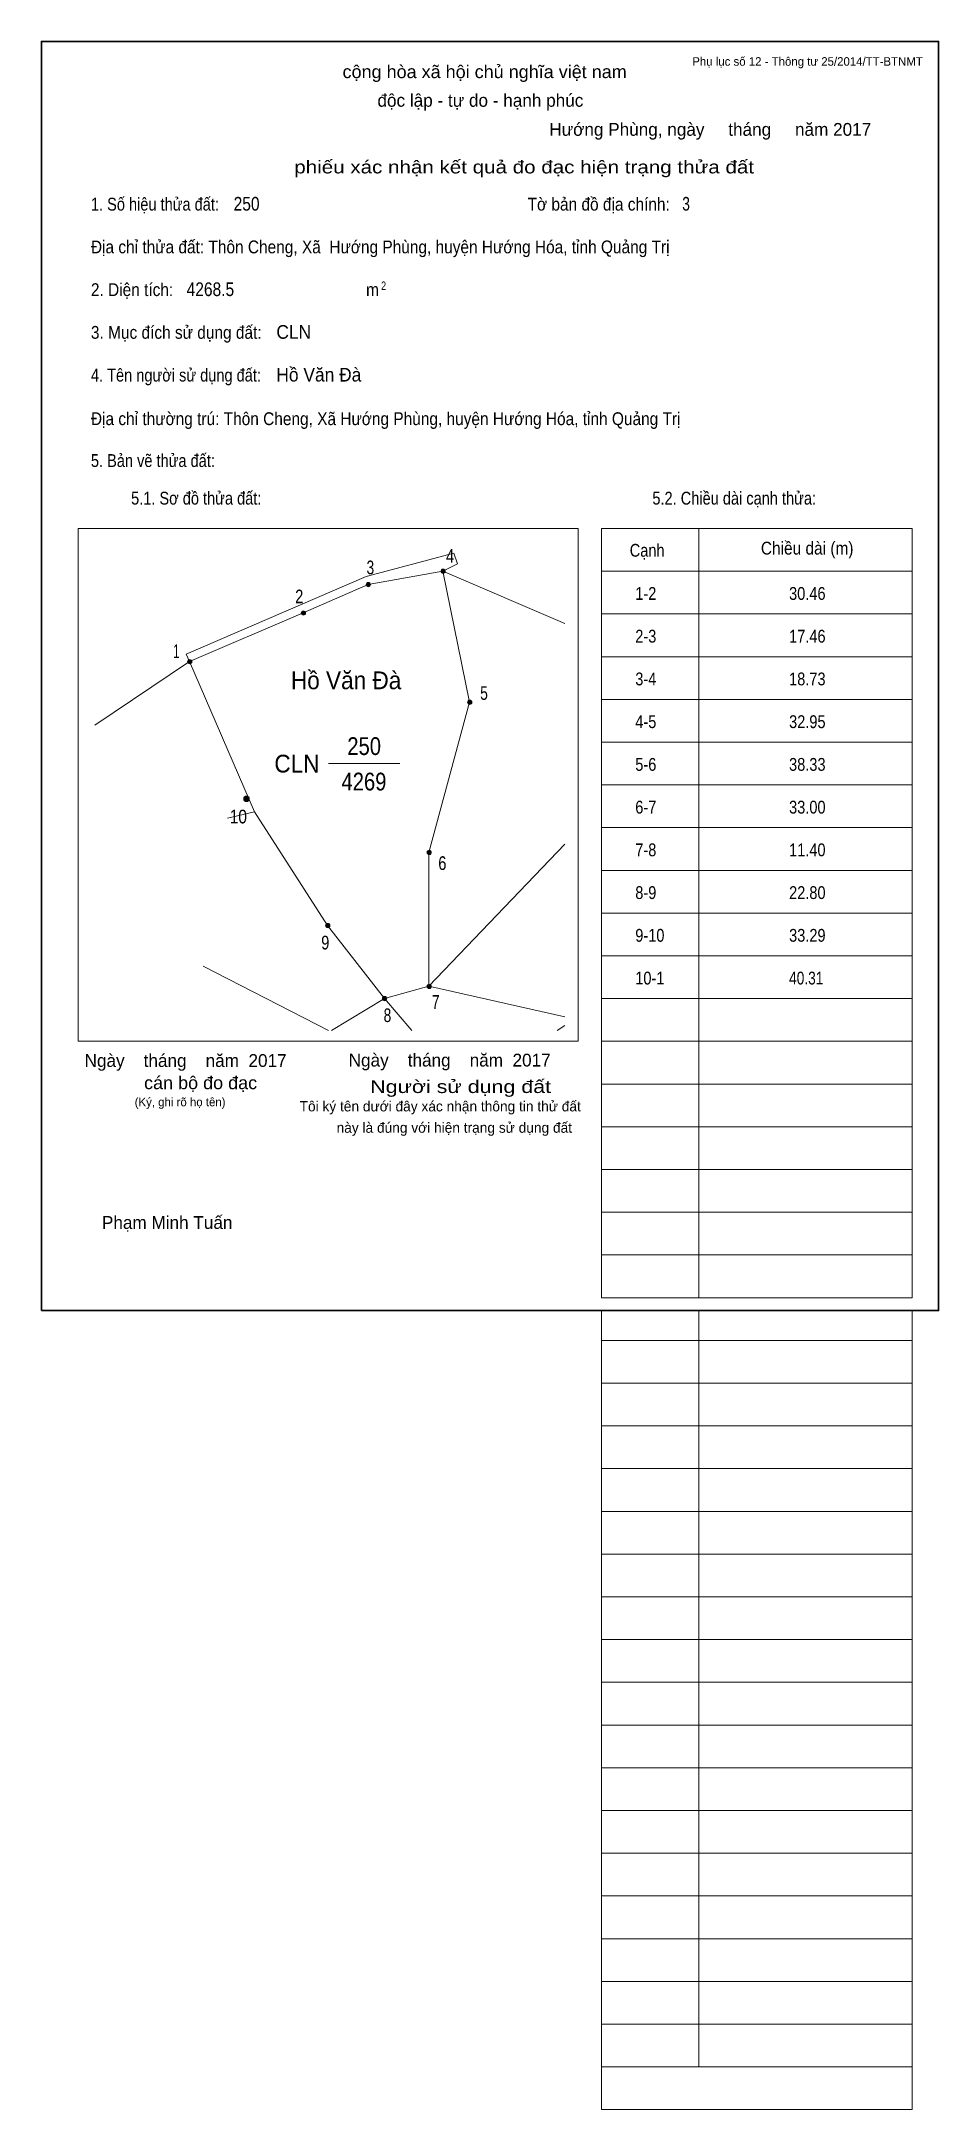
# Model space of a CAD drawing. Header units: centimetres. Extents: x 0 to 21, y -18.7 to 29.7.
import ezdxf
from ezdxf.enums import TextEntityAlignment as Align

# ---------------------------------------------------------------- set-up
doc = ezdxf.new("R2010")
doc.units = ezdxf.units.CM
doc.header["$LTSCALE"] = 0.12
doc.layers.add('30', color=7, linetype='Continuous')
doc.layers.add('34', color=7, linetype='Continuous')
for name, color, linetype, lineweight in [('32', 7, 'Continuous', 13), ('33', 7, 'Continuous', 13), ('6', 7, 'Continuous', 13), ('63', 7, 'Continuous', 13)]:
    doc.layers.add(name, color=color, linetype=linetype, lineweight=lineweight)

msp = doc.modelspace()

# ---------------------------------------------------------------- hatches: boundary and pattern name
at = {"layer": '32'}
for points in [[(7.7023, 16.988, 1), (7.6023, 16.988, 1)], [(9.4536, 17.3005, 1), (9.3536, 17.3005, 1)], [(6.1827, 16.3232, 1), (6.0827, 16.3232, 1)], [(3.5233, 15.1835, 1), (3.4233, 15.1835, 1)], [(10.0767, 14.2337, 1), (9.9767, 14.2337, 1)], [(4.8668, 11.9752, 1), (4.7368, 11.9752, 1)], [(9.1269, 10.7196, 1), (9.0269, 10.7196, 1)], [(6.7525, 9.01, 1), (6.6525, 9.01, 1)], [(8.0822, 7.3005, 1), (7.9822, 7.3005, 1)], [(9.1269, 7.5854, 1), (9.0269, 7.5854, 1)]]:
    msp.add_hatch(color=256, dxfattribs=at).paths.add_polyline_path(points)

# ---------------------------------------------------------------- linework, layer by layer
for centre, radius in [((7.6523, 16.988), 0.05), ((9.4036, 17.3005), 0.05), ((6.1327, 16.3232), 0.05), ((3.4733, 15.1835), 0.05), ((10.0267, 14.2337), 0.05), ((4.8018, 11.9752), 0.065), ((9.0769, 10.7196), 0.05), ((6.7025, 9.01), 0.05), ((8.0322, 7.3005), 0.05), ((9.0769, 7.5854), 0.05)]:
    msp.add_circle(centre, radius, dxfattribs=at)
at = {"layer": '33'}
msp.add_line((6.72, 12.8), (8.39, 12.8), dxfattribs=at)
at = {"layer": '6'}
for p, q in [((9.4, 17.3), (9.74, 17.47)), ((9.4, 17.3), (10.02, 14.24)), ((9.4, 17.3), (12.25, 16.08)), ((3.47, 15.19), (6.13, 16.33)), ((4.99, 11.67), (4.36, 11.52)), ((9.07, 7.59), (12.25, 10.91)), ((6.72, 6.55), (3.79, 8.06)), ((8.03, 7.3), (6.79, 6.55)), ((9.07, 7.59), (8.03, 7.3)), ((8.03, 7.3), (8.67, 6.55)), ((9.07, 7.59), (12.25, 6.87)), ((12.25, 6.67), (12.07, 6.55))]:
    msp.add_line(p, q, dxfattribs=at)
for points in [[(3.47, 15.19), (3.39, 15.36), (7.6, 17.18), (9.65, 17.72), (9.74, 17.47)], [(9.4, 17.3), (7.65, 16.99), (6.13, 16.33)], [(4.99, 11.67), (3.47, 15.19), (1.25, 13.7)], [(9.07, 7.59), (9.07, 10.72), (10.02, 14.24)], [(8.03, 7.3), (6.7, 9.01), (4.99, 11.67)]]:
    msp.add_lwpolyline(points, dxfattribs=at)
at = {"layer": '63'}
for p, q in [((0.86, 18.3), (12.56, 18.3)), ((0.86, 6.3), (0.86, 18.3)), ((12.56, 6.3), (12.56, 18.3)), ((13.11, 18.3), (20.38, 18.3)), ((13.11, 0.3), (13.11, 18.3)), ((15.39, 0.3), (15.39, 18.3)), ((20.38, 0.3), (20.38, 18.3)), ((13.11, 17.3), (20.38, 17.3)), ((13.11, 16.3), (20.38, 16.3)), ((13.11, 15.3), (20.38, 15.3)), ((13.11, 14.3), (20.38, 14.3)), ((13.11, 13.3), (20.38, 13.3)), ((13.11, 12.3), (20.38, 12.3)), ((13.11, 11.3), (20.38, 11.3)), ((13.11, 10.3), (20.38, 10.3)), ((13.11, 9.3), (20.38, 9.3)), ((13.11, 8.3), (20.38, 8.3)), ((13.11, 7.3), (20.38, 7.3)), ((0.86, 6.3), (12.56, 6.3)), ((13.11, 6.3), (20.38, 6.3)), ((13.11, 5.3), (20.38, 5.3)), ((13.11, 4.3), (20.38, 4.3)), ((13.11, 3.3), (20.38, 3.3)), ((13.11, 2.3), (20.38, 2.3)), ((13.11, 1.3), (20.38, 1.3)), ((13.11, 0.3), (20.38, 0.3)), ((13.11, -18.7), (13.11, 0)), ((15.39, -17.7), (15.39, 0)), ((20.38, -18.7), (20.38, 0)), ((13.11, -0.7), (20.38, -0.7)), ((13.11, -0.7), (20.38, -0.7)), ((13.11, -1.7), (20.38, -1.7)), ((13.11, -2.7), (20.38, -2.7)), ((13.11, -3.7), (20.38, -3.7)), ((13.11, -4.7), (20.38, -4.7)), ((13.11, -5.7), (20.38, -5.7)), ((13.11, -6.7), (20.38, -6.7)), ((13.11, -7.7), (20.38, -7.7)), ((13.11, -8.7), (20.38, -8.7)), ((13.11, -9.7), (20.38, -9.7)), ((13.11, -10.7), (20.38, -10.7)), ((13.11, -11.7), (20.38, -11.7)), ((13.11, -12.7), (20.38, -12.7)), ((13.11, -13.7), (20.38, -13.7)), ((13.11, -14.7), (20.38, -14.7)), ((13.11, -15.7), (20.38, -15.7)), ((13.11, -16.7), (20.38, -16.7)), ((13.11, -17.7), (20.38, -17.7)), ((13.11, -18.7), (20.38, -18.7))]:
    msp.add_line(p, q, dxfattribs=at)
at = {"layer": '63', "lineweight": 35}
msp.add_lwpolyline([(0, 0), (0, 29.7), (21, 29.7), (21, 0)], close=True, dxfattribs=at)

# ---------------------------------------------------------------- texts
at = {"layer": '30'}
for s, width, p in [('1-2', 0.85, (13.9, 16.63)), ('30.46', 0.85, (17.5, 16.63)), ('2-3', 0.85, (13.9, 15.63)), ('17.46', 0.85, (17.5, 15.63)), ('3-4', 0.85, (13.9, 14.63)), ('18.73', 0.85, (17.5, 14.63)), ('4-5', 0.85, (13.9, 13.63)), ('32.95', 0.85, (17.5, 13.63)), ('5-6', 0.85, (13.9, 12.63)), ('38.33', 0.85, (17.5, 12.63)), ('6-7', 0.85, (13.9, 11.63)), ('33.00', 0.85, (17.5, 11.63)), ('7-8', 0.85, (13.9, 10.63)), ('11.40', 0.85, (17.5, 10.63)), ('8-9', 0.85, (13.9, 9.63)), ('22.80', 0.85, (17.5, 9.63)), ('9-10', 0.85, (13.9, 8.63)), ('33.29', 0.85, (17.5, 8.63)), ('10-1', 0.85, (13.9, 7.63)), ('40.31', 0.8, (17.5, 7.63))]:
    msp.add_text(s, height=0.3, dxfattribs=dict(at, width=width)).set_placement(p)
at = {"layer": '32'}
for s, width, p in [('3', 0.75, (7.7, 17.23)), ('4', 0.8, (9.565, 17.5)), ('2', 0.8, (6.035, 16.55)), ('1', 0.65, (3.16, 15.27)), ('5', 0.75, (10.36, 14.29)), ('10', 0.85, (4.61, 11.4)), ('6', 0.8, (9.385, 10.31)), ('9', 0.8, (6.645, 8.45)), ('7', 0.75, (9.23, 7.06)), ('8', 0.75, (8.1, 6.75))]:
    msp.add_text(s, height=0.32, dxfattribs=dict(at, width=width)).set_placement(p, align=Align.CENTER)
at = {"layer": '33', "width": 0.85}
for s, p in [('250', (7.555, 13)), ('4269', (7.55, 12.17))]:
    msp.add_text(s, height=0.4159, dxfattribs=at).set_placement(p, align=Align.CENTER)
at = {"layer": '33', "width": 0.95}
msp.add_text('CLN', height=0.4159, dxfattribs=at).set_placement((6.51, 12.59), align=Align.RIGHT)
at = {"layer": '34'}
for s, height, width, p in [('250', 0.32, 0.85, (4.5, 25.74)), ('3', 0.32, 0.75, (15, 25.74)), ('4268.5', 0.32, 0.85, (3.4, 23.74)), ('CLN', 0.32, 0.95, (5.5, 22.74)), ('Hồ Văn Đà', 0.32, 0.95, (5.5, 21.74)), ('Hồ Văn Đà', 0.4159, 0.95, (5.84, 14.54))]:
    msp.add_text(s, height=height, dxfattribs=dict(at, width=width)).set_placement(p)
at = {"layer": '63', "width": 1.05}
msp.add_text('cộng hòa xã hội chủ nghĩa việt nam', height=0.3, dxfattribs=at).set_placement((10.375, 28.84), align=Align.CENTER)
at = {"layer": '63'}
for s, height, p in [('Phụ lục số 12 - Thông tư 25/2014/TT-BTNMT', 0.2, (20.63, 29.13)), ('Ngày    tháng    năm  2017', 0.3, (5.74, 5.7)), ('Ngày    tháng    năm  2017', 0.3, (11.92, 5.71)), ('(Ký, ghi rõ họ tên)', 0.2, (4.31, 4.78))]:
    msp.add_text(s, height=height, dxfattribs=at).set_placement(p, align=Align.RIGHT)
for s, height, p in [('độc lập - tự do - hạnh phúc', 0.3, (10.275, 28.17)), ('Hướng Phùng, ngày     tháng     năm 2017', 0.3, (15.655, 27.49)), ('Tôi ký tên dưới đây xác nhận thông tin thử đất', 0.24, (9.335, 4.66)), ('này là đúng với hiện trạng sử dụng đất', 0.24, (9.665, 4.16)), ('Phạm Minh Tuấn', 0.3, (2.945, 1.91))]:
    msp.add_text(s, height=height, dxfattribs=at).set_placement(p, align=Align.CENTER)
for s, width, p in [('phiếu xác nhận kết quả đo đạc hiện trạng thửa đất', 1.2, (16.68, 26.61)), ('cán bộ đo đạc', 1.05, (5.05, 5.18)), ('Người sử dụng đất', 1.25, (11.93, 5.09))]:
    msp.add_text(s, height=0.3, dxfattribs=dict(at, width=width)).set_placement(p, align=Align.RIGHT)
for s, height, width, p in [('1. Số hiệu thửa đất:', 0.3, 0.85, (1.16, 25.74)), ('Tờ bản đồ địa chính:', 0.3, 0.9, (11.38, 25.74)), ('Địa chỉ thửa đất: Thôn Cheng, Xã  Hướng Phùng, huyện Hướng Hóa, tỉnh Quảng Trị', 0.3, 0.9, (1.16, 24.74)), ('2. Diện tích:', 0.3, 0.9, (1.16, 23.74)), ('m', 0.3, 0.9, (7.6, 23.74)), ('2', 0.2, 0.8, (7.95, 23.88)), ('3. Mục đích sử dụng đất:', 0.3, 0.9, (1.16, 22.74)), ('4. Tên người sử dụng đất:', 0.3, 0.85, (1.16, 21.74)), ('Địa chỉ thường trú: Thôn Cheng, Xã Hướng Phùng, huyện Hướng Hóa, tỉnh Quảng Trị', 0.3, 0.9, (1.16, 20.72)), ('5. Bản vẽ thửa đất:', 0.3, 0.85, (1.16, 19.74)), ('5.1. Sơ đồ thửa đất:', 0.3, 0.85, (2.1, 18.86)), ('5.2. Chiều dài cạnh thửa:', 0.3, 0.85, (14.3, 18.86)), ('Cạnh', 0.3, 0.85, (13.77, 17.64)), ('Chiều dài (m)', 0.3, 0.9, (16.84, 17.69))]:
    msp.add_text(s, height=height, dxfattribs=dict(at, width=width)).set_placement(p)

doc.saveas('drawing.dxf')
